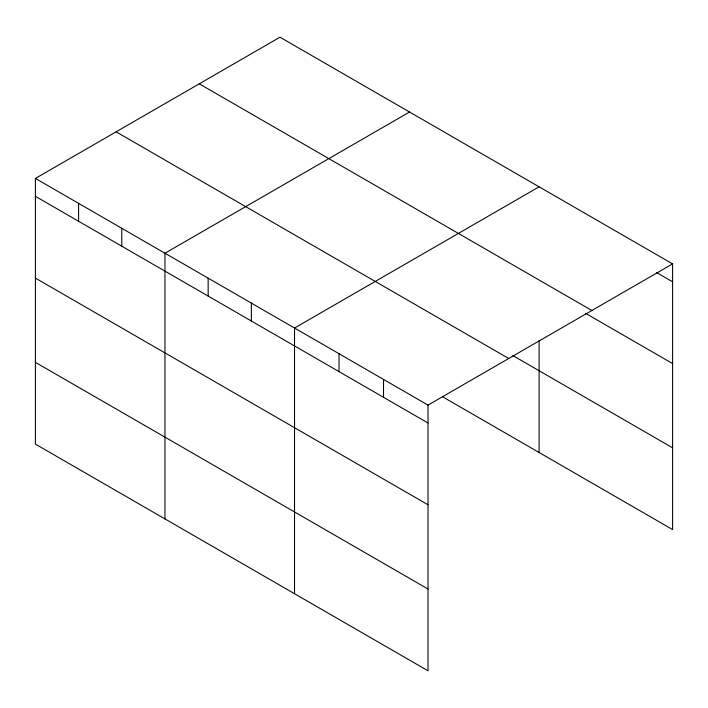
<?xml version="1.0" encoding="UTF-8"?>
<svg xmlns="http://www.w3.org/2000/svg" width="708" height="708" viewBox="0 0 708 708"><rect width="100%" height="100%" fill="white"/><g stroke="black" fill="none" stroke-linecap="round" stroke-linejoin="round"><path stroke-width="1.06" d="M35.4 178.425L428.021 405.1L428.021 670.786L35.4 444.111L35.4 178.425L279.979 37.214L672.6 263.889L672.6 529.575L442.403 396.675M409.543 112.023L164.964 253.225L164.964 518.911M539.107 186.823L294.528 328.034L294.528 593.711M428.021 405.1L672.6 263.889M656.502 272.509L672.6 281.802M199.267 83.818L591.888 310.493M585.498 313.281L672.6 363.567M512.822 355.558L672.6 447.81M116.112 131.83L508.733 358.505M35.4 196.328L428.021 423.003M35.4 278.094L428.021 504.777M35.4 362.346L428.021 589.021M539.107 340.495L539.107 452.5M383.524 379.408L383.524 397.321M339.026 353.726L339.026 371.629M251.34 303.095L251.34 321.007M208.152 278.164L208.152 296.068M121.776 228.295L121.776 246.198M78.588 203.364L78.588 221.268"/></g></svg>
